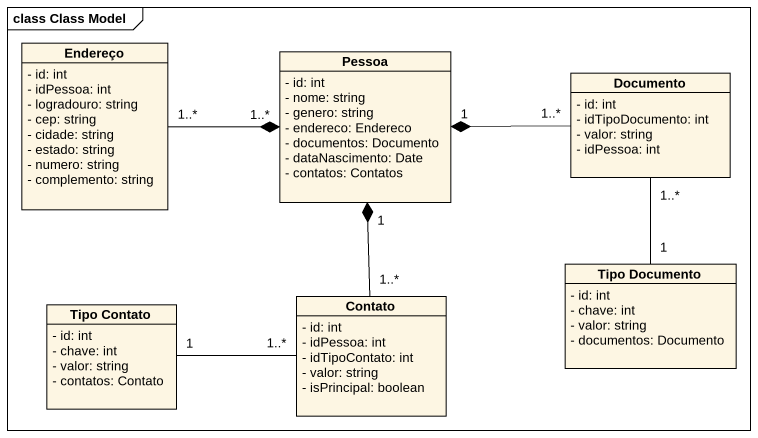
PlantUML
@startuml
mainframe class Class Model
hide circle
hide empty members
skinparam classAttributeIconSize 0
class Endereço {
  - id: int
  - idPessoa: int
  - logradouro: string
  - cep: string
  - cidade: string
  - estado: string
  - numero: string
  - complemento: string
}
class Pessoa {
  - id: int
  - nome: string
  - genero: string
  - endereco: Endereco
  - documentos: Documento
  - dataNascimento: Date
  - contatos: Contatos
}
class Documento {
  - id: int
  - idTipoDocumento: int
  - valor: string
  - idPessoa: int
}
class "Tipo Documento" as Tipo_Documento {
  - id: int
  - chave: int
  - valor: string
  - documentos: Documento
}
class "Tipo Contato" as Tipo_Contato {
  - id: int
  - chave: int
  - valor: string
  - contatos: Contato
}
class Contato {
  - id: int
  - idPessoa: int
  - idTipoContato: int
  - valor: string
  - isPrincipal: boolean
}
Endereço "1..*" -right-* "1..*" Pessoa
Documento "1..*" -left-* "1" Pessoa
Documento "1..*" -- "1" Tipo_Documento
Tipo_Contato "1" -right- "1..*" Contato
Contato "1..*" -up-* "1" Pessoa
@enduml
